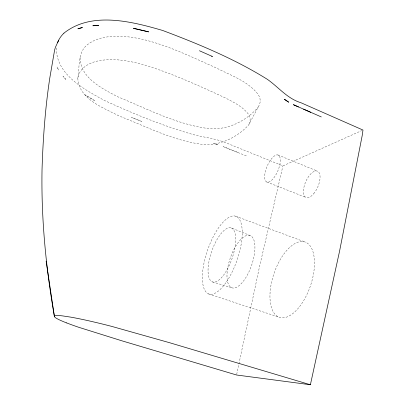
<?xml version="1.0" encoding="UTF-8"?>
<svg xmlns="http://www.w3.org/2000/svg" width="405" height="405" viewBox="0 0 405 405"><rect width="100%" height="100%" fill="white"/><g stroke="black" fill="none" stroke-linecap="round" stroke-linejoin="round"><path stroke-width="0.3" stroke-dasharray="2.02 1.52" d="M77.826 78.236C78.702 99.073 103.391 107.755 118.994 115.931C146.013 126.406 172.489 140.368 201.523 144.266A33.185 12.818 15.2 0 0 208.276 144.555C223.53 144.038 238.343 136.075 248.574 125.069L259.57 104.48L260.202 101.807L260.05 98.936A39.422 17.623 14.2 0 0 258.081 94.36C247.9 81.071 230.961 75.578 216.64 68.096C192.861 57.561 169.3 45.902 143.927 39.649C129.828 36.42 114.868 34.557 100.663 38.237C96.324 39.442 92.112 41.229 88.467 43.907C77.213 51.491 79.876 66.729 77.826 78.236C79.076 68.151 89.338 62.608 98.395 60.856C113.744 57.849 129.514 60.861 144.377 64.937C172.246 73.518 198.89 85.663 225.312 97.894C233.518 102.222 242.453 106.434 248.245 113.982A36.005 15.051 14.4 0 1 250.138 118.063L250.072 121.763L248.574 125.069M80.094 57.561C80.119 77.79 101.863 88.346 117.258 96.562C146.883 108.727 176.19 124.254 208.281 128.542A36.369 15.031 15.1 0 0 215.48 128.775C231.883 128.061 247.855 119.343 258.344 106.955M56.381 48.003C56.027 74.56 84.311 89.424 104.455 100.475C132.47 113.339 161.134 125.105 190.72 133.863C202.216 137.28 214.407 138.11 225.575 142.656L282.918 165.893L361.832 130.557M236.692 374.382L259.575 266.389L282.918 165.893M212.569 281.946L231.964 287.828M208.641 293.939L279.131 317.216M235.705 216.224L305.046 242.013M266.774 182.002L306.038 197.483M237.831 152.467L223.074 146.564L246.761 156.072M231.361 227.99A28.568 10.798 -70.9 0 1 225.874 271.755A28.568 10.798 -70.9 0 1 208.403 265.062A28.568 10.798 -70.9 0 1 231.361 227.99L250.138 235.497A27.702 11.264 -70.9 0 1 245.465 278.189A27.702 11.264 -70.9 0 1 227.24 271.188A27.702 11.264 -70.9 0 1 250.138 235.497M277.987 154.983L317.221 171.057M214.625 143.912L213.455 143.628L218.401 144.975L214.625 143.912M141.598 121.419L131.438 117.359L141.598 121.419M94.492 100.511L84.873 94.79L94.492 100.511M65.767 79.375L63.023 76.246L65.767 79.375M58.634 70.004L56.999 66.921L58.634 70.004M299.568 306.62A39.776 19.238 -71.2 0 0 306.772 242.803A39.776 19.238 -71.2 0 0 270.337 289.57A39.776 19.238 -71.2 0 0 299.568 306.62M313.657 193.732A14.352 6.576 -66.5 0 0 317.814 171.325A14.352 6.576 -66.5 0 0 303.801 187.89A14.352 6.576 -66.5 0 0 313.657 193.732M273.82 177.886A14.631 5.832 -67.1 0 0 278.508 155.226A14.631 5.832 -67.1 0 0 265.148 172.495A14.631 5.832 -67.1 0 0 273.82 177.886M226.522 281.764A41.148 15.567 -70.9 0 0 237.092 216.893A41.148 15.567 -70.9 0 0 203.32 266.743A41.148 15.567 -70.9 0 0 226.522 281.764"/><path stroke-width="0.61" d="M66.607 322.906L70.951 324.547A65.787 4.936 15.4 0 0 78.843 327.326L121.561 340.711L236.56 375L310.387 384.75L339.547 251.282L362.328 134.895L362.971 130.046L300.94 102.733C287.363 98.643 278.579 87.212 267.411 79.365C234.682 58.938 198.708 44.044 162.694 30.481C131.969 21.531 91.596 11.127 63.955 33.129M58.69 40.176L55.389 47.37L54.634 49.962L49.805 77.942C45.188 108.368 42.986 139.092 42.029 169.837C41.158 218.923 45.932 267.892 54.366 316.214L46.135 261.119M310.387 384.75L169.477 342.681L111.709 326.389A66.703 5.073 15.4 0 0 99.068 323.215L91.5 321.428A71.893 5.432 15.3 0 0 70.602 317.115L62.664 315.91A73.816 5.569 15.3 0 0 54.508 316.786L55.262 317.525A71.842 5.417 15.3 0 0 66.602 322.906M298.46 106.95L293.372 104.667L321.271 116.918M303.558 109.173L310.731 112.306M199.427 50.736L212.428 56.492L211.724 56.173M57.596 42.707A114.817 50.807 16.8 0 1 63.934 33.164M81.805 27.682L77.882 28.801L82.438 27.525L81.805 27.682M96.795 25.434L92.866 25.768L98.709 25.328L96.795 25.434M134.227 28.466L133.382 28.299L148.655 31.868L134.227 28.466M288.608 102.136L284.432 99.291L288.608 102.136"/></g></svg>
